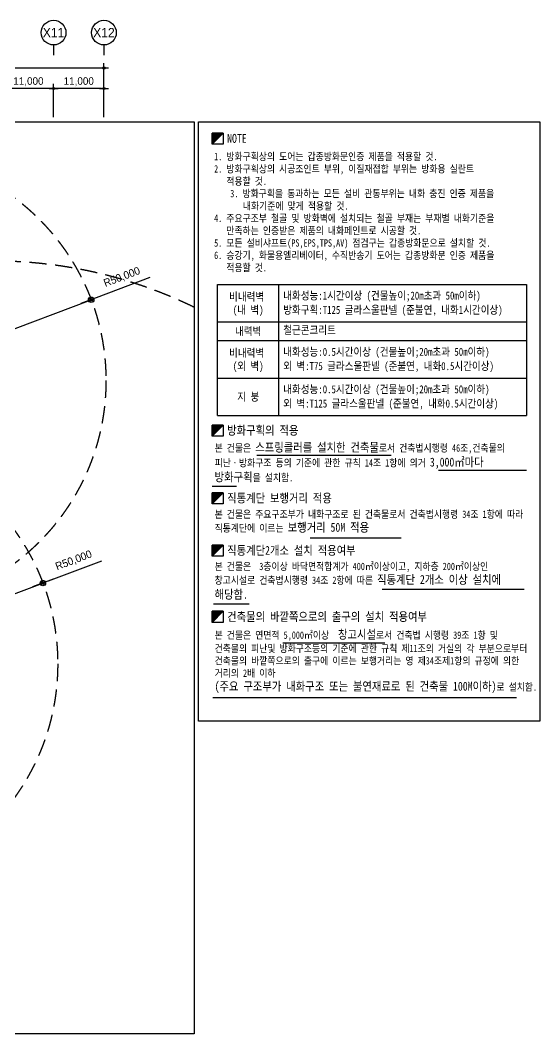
# Model space of a CAD drawing. Header units: millimetres. Extents: x 252828975 to 254701257, y 504285920 to 504535855.
# Drawn here: x 253416100 to 253529585, y 504314114 to 504535739 of the extents above; entities that cross this region are included whole.
import ezdxf
from ezdxf.enums import TextEntityAlignment as Align

# ---------------------------------------------------------------- set-up
doc = ezdxf.new("R2010")
doc.units = ezdxf.units.MM
doc.set_wipeout_variables(frame=1)
doc.linetypes.add('HIDDEN2', pattern=[0.1875, 0.125, -0.0625])
for name, color, linetype in [('4A.TEC DIM', 7, 'Continuous'), ('4A.TEC DIM 1', 7, 'Continuous'), ('4A.TEC TEXT 2', 3, 'Continuous'), ('4A.TEC 심볼', 7, 'Continuous'), ('A-SYM', 7, 'Continuous'), ('A-TEXT', 3, 'Continuous'), ('㈜SE&C DIM', 7, 'Continuous'), ('방화구획', 6, 'Continuous'), ('방화면적', 3, 'Continuous')]:
    doc.layers.add(name, color=color, linetype=linetype)
doc.layers.add('DEFPOINT', color=135, linetype='Continuous', plot=False)
doc.styles.add('#TL_Dotum', font='', dxfattribs={"width": 0.85})
doc.styles.add('GHS', font='malgun.ttf')
doc.styles.add('나눔고딕', font='')
doc.styles.add('돋움', font='')
doc.styles.add('울릉도L', font='')
doc.styles.get('#TL_Dotum').set_extended_font_data('DotumChe')
doc.styles.get('나눔고딕').set_extended_font_data('Dotum')
doc.styles.get('돋움').set_extended_font_data('Dotum')
doc.styles.get('울릉도L').set_extended_font_data('Dotum')
doc.dimstyles.new('DIM_400(외부치수)', dxfattribs={"dimscale": 1200, "dimtxt": 3.3, "dimasz": 1, "dimexe": 2, "dimexo": 2, "dimgap": 1, "dimtad": 1, "dimdec": 0, "dimdsep": 46, "dimlunit": 6, "dimtxsty": '울릉도L', "dimblk1": 'DIMDOT', "dimblk2": 'DIMDOT', "dimsah": 1, "dimcen": 2.5, "dimdle": 1.5, "dimclrd": 8, "dimclre": 8, "dimclrt": 3, "dimadec": 0, "dimazin": 0, "dimtfac": 1, "dimtdec": 0, "dimtix": 1, "dimtmove": 2, "dimatfit": 3, "dimldrblk": 'DIMDOT', "dimfxl": 1, "dimtvp": 1, "dimtolj": 1, "dimtzin": 0, "dimarcsym": 0})
doc.dimstyles.new('DIM_600(외부치수)', dxfattribs={"dimscale": 400, "dimtxt": 3.3, "dimasz": 1, "dimexe": 2, "dimexo": 2, "dimgap": 1, "dimtad": 1, "dimdec": 0, "dimdsep": 46, "dimlunit": 6, "dimtxsty": '나눔고딕', "dimblk1": 'DIMDOT', "dimblk2": 'DIMDOT', "dimsah": 1, "dimcen": 2.5, "dimdle": 1.5, "dimclrd": 8, "dimclre": 8, "dimclrt": 3, "dimadec": 0, "dimazin": 0, "dimtfac": 1, "dimtdec": 0, "dimtix": 1, "dimtmove": 2, "dimatfit": 3, "dimldrblk": 'DIMDOT', "dimfxl": 1, "dimtvp": 1, "dimtolj": 1, "dimtzin": 0, "dimarcsym": 0})

# ---------------------------------------------------------------- blocks, each defined once
blk = doc.blocks.new('DIMDOT')
at = {"color": 0}
blk.add_line((-2, 0), (2, 0), dxfattribs=at)
for radius in [0.5, 0.25]:
    blk.add_circle((0, 0), radius, dxfattribs=at)
blk = doc.blocks.new('*D109')
at = {"layer": '4A.TEC DIM', "color": 8, "lineweight": -2, "transparency": 16777216}
for p, q in [((169308, -49972), (169308, -38188)), ((169808, -39188), (302808, -39188)), ((303308, -49972), (303308, -38188))]:
    blk.add_line(p, q, dxfattribs=at)
at = {"layer": 'Defpoints', "color": 0, "transparency": 16777216}
for p in [(303308, -39188), (169308, -50972), (303308, -50972)]:
    blk.add_point(p, dxfattribs=at)
at = {"layer": '4A.TEC DIM', "color": 8, "lineweight": -2, "transparency": 16777216, "xscale": 500, "yscale": 500, "zscale": 500, "rotation": 180}
blk.add_blockref('DIMDOT', (169308, -39188), dxfattribs=at)
at = {"layer": '4A.TEC DIM', "color": 8, "lineweight": -2, "transparency": 16777216, "xscale": 500, "yscale": 500, "zscale": 500}
blk.add_blockref('DIMDOT', (303308, -39188), dxfattribs=at)
at = {"layer": '4A.TEC DIM', "color": 3, "transparency": 16777216, "insert": (236308, -37703), "char_height": 1650, "attachment_point": 5, "style": '나눔고딕'}
blk.add_mtext('\\A1;134,000', dxfattribs=at)
blk = doc.blocks.new('*D110')
at = {"layer": '4A.TEC DIM', "color": 8, "lineweight": -2, "transparency": 16777216}
for p, q in [((292308, -49972), (292308, -42699)), ((302808, -43699), (292808, -43699)), ((303308, -49972), (303308, -42699))]:
    blk.add_line(p, q, dxfattribs=at)
at = {"layer": 'Defpoints', "color": 0, "transparency": 16777216}
for p in [(292308, -43699), (292308, -50972), (303308, -50972)]:
    blk.add_point(p, dxfattribs=at)
at = {"layer": '4A.TEC DIM', "color": 8, "lineweight": -2, "transparency": 16777216, "xscale": 500, "yscale": 500, "zscale": 500, "rotation": 180}
blk.add_blockref('DIMDOT', (292308, -43699), dxfattribs=at)
at = {"layer": '4A.TEC DIM', "color": 8, "lineweight": -2, "transparency": 16777216, "xscale": 500, "yscale": 500, "zscale": 500}
blk.add_blockref('DIMDOT', (303308, -43699), dxfattribs=at)
at = {"layer": '4A.TEC DIM', "color": 3, "transparency": 16777216, "insert": (297808, -42214), "char_height": 1650, "attachment_point": 5, "style": '나눔고딕'}
blk.add_mtext('\\A1;11,000', dxfattribs=at)
blk = doc.blocks.new('ccs122')
at = {"layer": '4A.TEC 심볼'}
blk.add_line((0, 8), (0, 3), dxfattribs=at)
blk.add_circle((0, 14), 6, dxfattribs=at)
at = {"layer": '4A.TEC TEXT 2', "color": 3, "style": 'GHS'}
blk.add_attdef('NO', text='', height=4.5, dxfattribs=at).set_placement((-0.01, 14.02), align=Align.MIDDLE_CENTER)
blk = doc.blocks.new('*D128')
at = {"layer": '4A.TEC DIM', "color": 8, "lineweight": -2, "transparency": 16777216}
for p, q in [((281308, -49972), (281308, -42699)), ((291808, -43699), (281808, -43699)), ((292308, -49972), (292308, -42699))]:
    blk.add_line(p, q, dxfattribs=at)
at = {"layer": 'Defpoints', "color": 0, "transparency": 16777216}
for p in [(281308, -43699), (281308, -50972), (292308, -50972)]:
    blk.add_point(p, dxfattribs=at)
at = {"layer": '4A.TEC DIM', "color": 8, "lineweight": -2, "transparency": 16777216, "xscale": 500, "yscale": 500, "zscale": 500, "rotation": 180}
blk.add_blockref('DIMDOT', (281308, -43699), dxfattribs=at)
at = {"layer": '4A.TEC DIM', "color": 8, "lineweight": -2, "transparency": 16777216, "xscale": 500, "yscale": 500, "zscale": 500}
blk.add_blockref('DIMDOT', (292308, -43699), dxfattribs=at)
at = {"layer": '4A.TEC DIM', "color": 3, "transparency": 16777216, "insert": (286808, -42214), "char_height": 1650, "attachment_point": 5, "style": '나눔고딕'}
blk.add_mtext('\\A1;11,000', dxfattribs=at)
blk = doc.blocks.new('Sym_11note')
at = {"layer": 'A-SYM'}
blk.add_hatch(color=256, dxfattribs=at).paths.add_polyline_path([(0, 3.75), (0, 0), (1.875, 1.875), (3.75, 3.75)])
blk.add_line((0, 0), (3.75, 3.75), dxfattribs=at)
for points in [[(3.75, 0), (0, 0), (0, 3.75), (3.75, 3.75)], [(0, 3.75), (0, 0), (1.875, 1.875), (3.75, 3.75), (0, 3.75)]]:
    blk.add_lwpolyline(points, close=True, dxfattribs=at)
blk = doc.blocks.new('zw$3B5D')
blk.add_wipeout([(0, 113087), (66252, 113087), (66252, -3393), (0, -3393)]).dxf.layer = '방화구획'
for p, q in [((3708, 81478), (63709, 81478)), ((15564, 55986), (15564, 81478)), ((3708, 74195), (63709, 74195)), ((3708, 70553), (63709, 70553)), ((3708, 63270), (63709, 63270)), ((3708, 55986), (63709, 55986))]:
    blk.add_line(p, q)
for points in [[(3708, 55986), (3708, 81478)], [(63709, 81478), (63709, 55986)]]:
    blk.add_lwpolyline(points)
at = {"layer": 'A-SYM'}
blk.add_lwpolyline([(0, 113087), (66252, 113087), (66252, -3393), (0, -3393)], close=True, dxfattribs=at)
at = {"layer": 'A-TEXT', "color": 2}
for p, q in [((11284, 48277), (37420, 48277)), ((46628, 45394), (63709, 45394)), ((2627, 42287), (7391, 42287)), ((21647, 32232), (39326, 32232)), ((35628, 22230), (63251, 22230)), ((2928, 19361), (9811, 19361)), ((16361, 11811), (36144, 11811)), ((2743, 1148), (61752, 1148))]:
    blk.add_line(p, q, dxfattribs=at)
at = {"layer": 'A-SYM', "xscale": 575.999999999999, "yscale": 575.999999999999, "zscale": 575.999999999999}
for p in [(2627, 108726), (2627, 51977), (2627, 38815), (2627, 28643), (2627, 15772)]:
    blk.add_blockref('Sym_11note', p, dxfattribs=at)
at = {"layer": 'A-TEXT', "style": '#TL_Dotum', "width": 0.85}
for s, p in [('NOTE', (5547, 109858)), ('방화구획의 적용', (5547, 53109)), ('직통계단 보행거리 적용', (5547, 39947)), ('직통계단2개소 설치 적용여부', (5547, 29775)), ('건축물의 바깥쪽으로의 출구의 설치 적용여부', (5547, 16904))]:
    blk.add_text(s, height=1728, dxfattribs=at).set_placement(p, align=Align.MIDDLE_LEFT)
for s, p in [('비내력벽', (9333, 79080)), ('(내 벽)', (9636, 76526)), ('내력벽', (9636, 72374)), ('비내력벽', (9333, 68155)), ('(외 벽)', (9636, 65600)), ('지 붕', (9636, 59628))]:
    blk.add_text(s, height=1555.2, dxfattribs=at).set_placement(p, align=Align.MIDDLE_CENTER)
for s, p in [('내화성능:1시간이상 (건물높이;20m초과 50m이하)', (16446, 78520)), ('방화구획:T125 글라스울판넬 (준불연, 내화1시간이상)', (16446, 75748)), ('철근콘크리트', (16446, 71822)), ('내화성능:0.5시간이상 (건물높이;20m초과 50m이하)', (16446, 67595)), ('외 벽:T75 글라스울판넬 (준불연, 내화0.5시간이상)', (16446, 64823)), ('내화성능:0.5시간이상 (건물높이;20m초과 50m이하)', (16446, 60311)), ('외 벽:T125 글라스울판넬 (준불연, 내화0.5시간이상)', (16446, 57539))]:
    blk.add_text(s, height=1555.2, dxfattribs=at).set_placement(p)
at = {"layer": 'A-TEXT', "char_height": 1440, "attachment_point": 1, "style": '#TL_Dotum'}
for s, insert, width in [('1. 방화구획상의 도어는 갑종방화문인증 제품을 적용할 것.\\P2. 방화구획상의 시공조인트 부위, 이질재접합 부위는 방화용 실란트 \\P   적용할 것.\\P{\\fDotumChe|b0|i0|c129|p49;\\W3.36730; }3. 방화구획을 통과하는 모든 설비 관통부위는 내화 충진 인증 제품을 \\P{\\fDotumChe|b0|i0|c129|p49;\\W3.45129; }   내화기준에 맞게 적용할 것.\\P4. 주요구조부 철골 및 방화벽에 설치되는 철골 부재는 부재별 내화기준을 \\P   만족하는 인증받은 제품의 내화페인트로 시공할 것.\\P5. 모든 설비샤프트(PS,EPS,TPS,AV) 점검구는 갑종방화문으로 설치할 것.\\P6. 승강기, 화물용엘리베이터, 수직반송기 도어는 갑종방화문 인증 제품을 \\P   적용할 것.', (3020, 107054), 60109.32), ('본 건물은 {\\H1.2x;\\C2;스프링클러를 설치한 건축물}로서 건축법시행령 46조,건축물의 피난ㆍ방화구조 등의 기준에 관한 규칙 14조 1항에 의거 {\\H1.2x;\\C2;3,000㎡마다 방화구획}을 설치함.', (3113, 50684), 60595.45), ('본 건물은 주요구조부가 내화구조로 된 건축물로서 건축법시행령 34조 1항에 따라 직통계단에 이르는 {\\H1.2x;\\C2;보행거리 50M 적용}', (3113, 37521), 60595.45), ('본 건물은  3층이상 바닥면적합계가 400㎡이상이고, 지하층 200㎡이상인 창고시설로 건축법시행령 34조 2항에 따른 {\\H1.2x;\\C2;직통계단 2개소 이상 설치에 해당함.}', (3113, 27381), 60137.43), ('본 건물은 연면적 5,000{\\fDotumChe|b0|i0|c129|p49;㎡}이상 {\\H1.2x;\\C2; 창고시설}로서 건축법 시행령 39조 1항 및 건축물의 피난및 방화구조등의 기준에 관한 규칙 제11조의 거실의 각 부분으로부터 건축물의 바깥쪽으로의 출구에 이르는 보행거리는 영 제34조제1항의 규정에 의한 거리의 2배 이하\\P{\\H1.2x;\\C2;(주요 구조부가 내화구조 또는 불연재료로 된 건축물 100M이하)}로 설치함.', (3113, 14312), 60595.45)]:
    blk.add_mtext(s, dxfattribs=dict(at, insert=insert, width=width))
blk = doc.blocks.new('*D147')
at = {"layer": '4A.TEC DIM 1', "color": 8, "linetype": 'ByBlock', "lineweight": -2, "transparency": 16777216}
for p, q in [((83596, 104092), (77013, 93494)), ((50000, 50000), (76380, 92474))]:
    blk.add_line(p, q, dxfattribs=at)
at = {"layer": 'Defpoints', "color": 0, "transparency": 16777216}
for p in [(76380, 92474), (50000, 50000)]:
    blk.add_point(p, dxfattribs=at)
at = {"layer": '4A.TEC DIM 1', "color": 8, "lineweight": -2, "transparency": 16777216, "xscale": 1200, "yscale": 1200, "zscale": 1200, "rotation": 238.1562189976001}
blk.add_blockref('DIMDOT', (76380, 92474), dxfattribs=at)
at = {"layer": '4A.TEC DIM 1', "color": 3, "transparency": 16777216, "insert": (78750, 100465), "char_height": 1680, "attachment_point": 5, "rotation": 58.15622, "style": '돋움'}
blk.add_mtext('\\A1;R50,000', dxfattribs=at)
blk = doc.blocks.new('dwgFD3B')
at = {"layer": 'DEFPOINT', "elevation": -0.45}
blk.add_lwpolyline([(98105, -50972.46), (323011.22, -50972.46), (323011.22, -250400.62), (98105, -250400.62)], close=True, dxfattribs=at)
at = {"layer": '4A.TEC 심볼'}
ref = blk.add_blockref('ccs122', (292307.63, -37775.62, -0.45), dxfattribs=dict(at, xscale=449.999997974715, yscale=449.999997974715, zscale=449.999997974715))
ref.add_attrib('NO', 'X11', dxfattribs={"layer": '0', "color": 3, "height": 2025, "style": '울릉도L'}).set_placement((292304.85, -31467.56, -0.45), align=Align.MIDDLE_CENTER)
ref = blk.add_blockref('ccs122', (303307.63, -37775.62, -0.45), dxfattribs=dict(at, xscale=449.999997974715, yscale=449.999997974715, zscale=449.999997974715))
ref.add_attrib('NO', 'X12', dxfattribs={"layer": '0', "color": 3, "height": 2025, "style": '울릉도L'}).set_placement((303304.85, -31467.56, -0.45), align=Align.MIDDLE_CENTER)
at = {"layer": '4A.TEC DIM'}
for base, p1, p2, picture, middle in [((303307.63, -39187.59, -1666.67), (169307.63, -50972.46, -1666.67), (303307.63, -50972.46, -1666.67), '*D109', (236307.63, -37702.51, -1666.67)), ((281307.63, -43699.04, -0.45), (292307.63, -50972.45, -0.45), (281307.63, -50972.45, -0.45), '*D128', (286807.63, -42213.96, -0.45)), ((292307.63, -43699.04, -0.45), (303307.63, -50972.45, -0.45), (292307.63, -50972.45, -0.45), '*D110', (297807.63, -42213.96, -0.45))]:
    dim = blk.add_linear_dim(base=base, p1=p1, p2=p2, dimstyle='DIM_600(외부치수)', override={"dimscale": 500, "dimdec": 1, "dimblk1": 'DIMDOT', "dimblk2": 'DIMDOT'}, dxfattribs=at)
    dim.commit()
    dim.dimension.update_dxf_attribs({"geometry": picture, "text_midpoint": middle})
blk = doc.blocks.new('zw$2514')
at = {"color": 4, "linetype": 'HIDDEN2', "ltscale": 30000}
blk.add_circle((50000, 50000), 50000, dxfattribs=at)
at = {"layer": '4A.TEC DIM 1', "linetype": 'ByBlock'}
dim = blk.add_radius_dim(center=(50000, 50000), mpoint=(76380.3, 92474.5), dimstyle='DIM_400(외부치수)', override={"dimtxt": 1.4, "dimexe": 3, "dimtih": 0, "dimtxsty": '돋움', "dimtix": 1, "dimtmove": 2}, dxfattribs=at)
dim.commit()
dim.dimension.update_dxf_attribs({"geometry": '*D147', "text_midpoint": (78749.8, 100465.2)})

msp = doc.modelspace()

# ---------------------------------------------------------------- block references
msp.add_blockref('dwgFD3B', (253131066.54, 504564514.16, 3333.33))
at = {"layer": '방화면적', "rotation": 322.5492943049505}
msp.add_blockref('zw$2514', (253304176.4, 504385687.42, -0.45), dxfattribs=at)

# ---------------------------------------------------------------- next in the draw order: block references
at = {"layer": '㈜SE&C DIM', "xscale": 1.125, "yscale": 1.125, "zscale": 1.125}
msp.add_blockref('zw$3B5D', (253455052.09, 504386318.77, 3332.88), dxfattribs=at)

# ---------------------------------------------------------------- next in the draw order: linework, layer by layer
at = {"color": 4, "linetype": 'HIDDEN2', "ltscale": 30000}
msp.add_arc((253410324.31, 504383064.71, -0.45), 100000, 64.0533177, 223.591469, dxfattribs=at)
at = {"layer": 'DEFPOINT', "elevation": 3332.88}
msp.add_lwpolyline([(253229171.54, 504513541.7), (253454077.77, 504513541.7), (253454077.77, 504314113.54), (253229171.54, 504314113.54)], close=True, dxfattribs=at)

# ---------------------------------------------------------------- next in the draw order: block references
at = {"layer": '방화면적', "rotation": 322.5492943049505}
msp.add_blockref('zw$2514', (253314716.4, 504447647.42, -0.45), dxfattribs=at)

doc.saveas('drawing.dxf')
